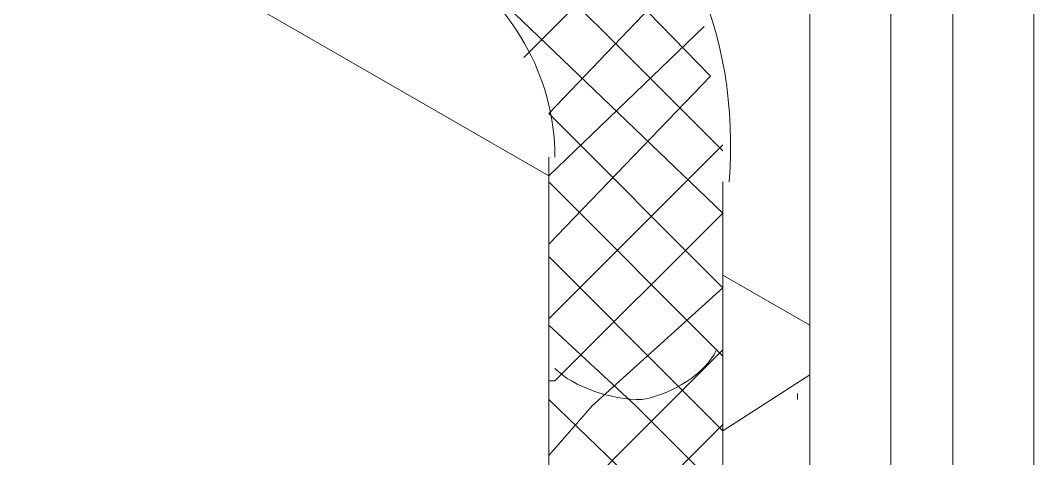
# Model space of a CAD drawing. Header units: millimetres. Extents: x 821 to 906, y 83 to 185.
# Drawn here: x 897.7795 to 897.9795, y 88.5465 to 88.633 of the extents above; entities that cross this region are included whole.
import ezdxf

# ---------------------------------------------------------------- set-up
doc = ezdxf.new("R2010")
doc.units = ezdxf.units.MM
doc.layers.add('C.EMPOTRADO EN PARED Y TECHO', color=210, linetype='Continuous', lineweight=40)

# ---------------------------------------------------------------- blocks, each defined once
blk = doc.blocks.new('htrhfdhdfhfd')
at = {"color": 7, "linetype": 'Continuous', "lineweight": 5, "true_color": 0x000007}
for points in [[(464.26208, 125.83335), (464.18087, 125.91125), (464.10462, 125.9875)], [(464.26208, 125.84993), (464.19413, 125.91788), (464.12285, 125.9875)], [(464.25877, 125.86982), (464.20241, 125.92783), (464.156, 125.97589)], [(464.21567, 125.8433), (464.07479, 125.92451), (464.07479, 125.92451)], [(464.30683, 125.91125), (464.30683, 125.53667), (464.30683, 125.53667)], [(464.20904, 125.87479), (464.24385, 125.9096), (464.24385, 125.9096)], [(464.28529, 125.90794), (464.28529, 125.53335), (464.28529, 125.53335)], [(464.21567, 125.85987), (464.25048, 125.89634), (464.25048, 125.89634)], [(464.21567, 125.8433), (464.25711, 125.88308), (464.25711, 125.88308)], [(464.21567, 125.82507), (464.25877, 125.86982), (464.25877, 125.86982)], [(464.26208, 125.81346), (464.21567, 125.85987), (464.21567, 125.85987)], [(464.21567, 125.80518), (464.26208, 125.85158), (464.26208, 125.85158)], [(464.26208, 125.79523), (464.21567, 125.84164), (464.21567, 125.84164)], [(464.21567, 125.7886), (464.21733, 125.7886), (464.26208, 125.83335)], [(464.26208, 125.77534), (464.25048, 125.78694), (464.21567, 125.82175)], [(464.28529, 125.80352), (464.26208, 125.81678), (464.26208, 125.81678)], [(464.21567, 125.76871), (464.22727, 125.78197), (464.26208, 125.81346)], [(464.23888, 125.78197), (464.21567, 125.80352), (464.21567, 125.80352)], [(464.21567, 125.75048), (464.24882, 125.78363), (464.26208, 125.79689)], [(464.26208, 125.77534), (464.28529, 125.79026), (464.28529, 125.79026)], [(464.28197, 125.78363), (464.28197, 125.78529), (464.28197, 125.78529)], [(464.26208, 125.73888), (464.21567, 125.78363), (464.21567, 125.78363)], [(464.26208, 125.75877), (464.23888, 125.78197), (464.23888, 125.78197)], [(464.21567, 125.73059), (464.26208, 125.777), (464.26208, 125.777)]]:
    blk.add_lwpolyline(points, dxfattribs=at)
at = {"color": 7, "linetype": 'Continuous', "lineweight": 9, "true_color": 0x000007}
for points in [[(464.34495, 125.54661), (464.34495, 125.91788), (464.34495, 125.91788)], [(464.32341, 125.53832), (464.32341, 125.90297), (464.32341, 125.90297)], [(464.21567, 125.53667), (464.21567, 125.84827), (464.21567, 125.84827)], [(464.26208, 125.54495), (464.26208, 125.84164), (464.26208, 125.84164)]]:
    blk.add_lwpolyline(points, dxfattribs=at)
for points in [[(464.26374, 125.84164), (464.26705, 125.88142), (464.25048, 125.91788), (464.21899, 125.94109)], [(464.21733, 125.84827), (464.21733, 125.86982), (464.20573, 125.88971), (464.1875, 125.90131)]]:
    blk.add_open_spline(points, degree=3, dxfattribs=at)
at = {"color": 7, "linetype": 'Continuous', "lineweight": 5, "true_color": 0x000007}
blk.add_open_spline([(464.21733, 125.79192), (464.2223, 125.78694), (464.23225, 125.78363), (464.24053, 125.78363), (464.24053, 125.78363), (464.24882, 125.78529), (464.25711, 125.79026), (464.26042, 125.79689)], degree=3, knots=[0, 0, 0, 0, 0.125, 0.125, 0.125, 0.125001, 1, 1, 1, 1], dxfattribs=at)

msp = doc.modelspace()

# ---------------------------------------------------------------- block references
at = {"layer": 'C.EMPOTRADO EN PARED Y TECHO', "lineweight": 25, "xscale": 0.7403935568954524, "yscale": 0.7403935568954524, "zscale": 0.7403935568954524}
msp.add_blockref('htrhfdhdfhfd', (554.18148, -4.57126), dxfattribs=at)

doc.saveas('drawing.dxf')
